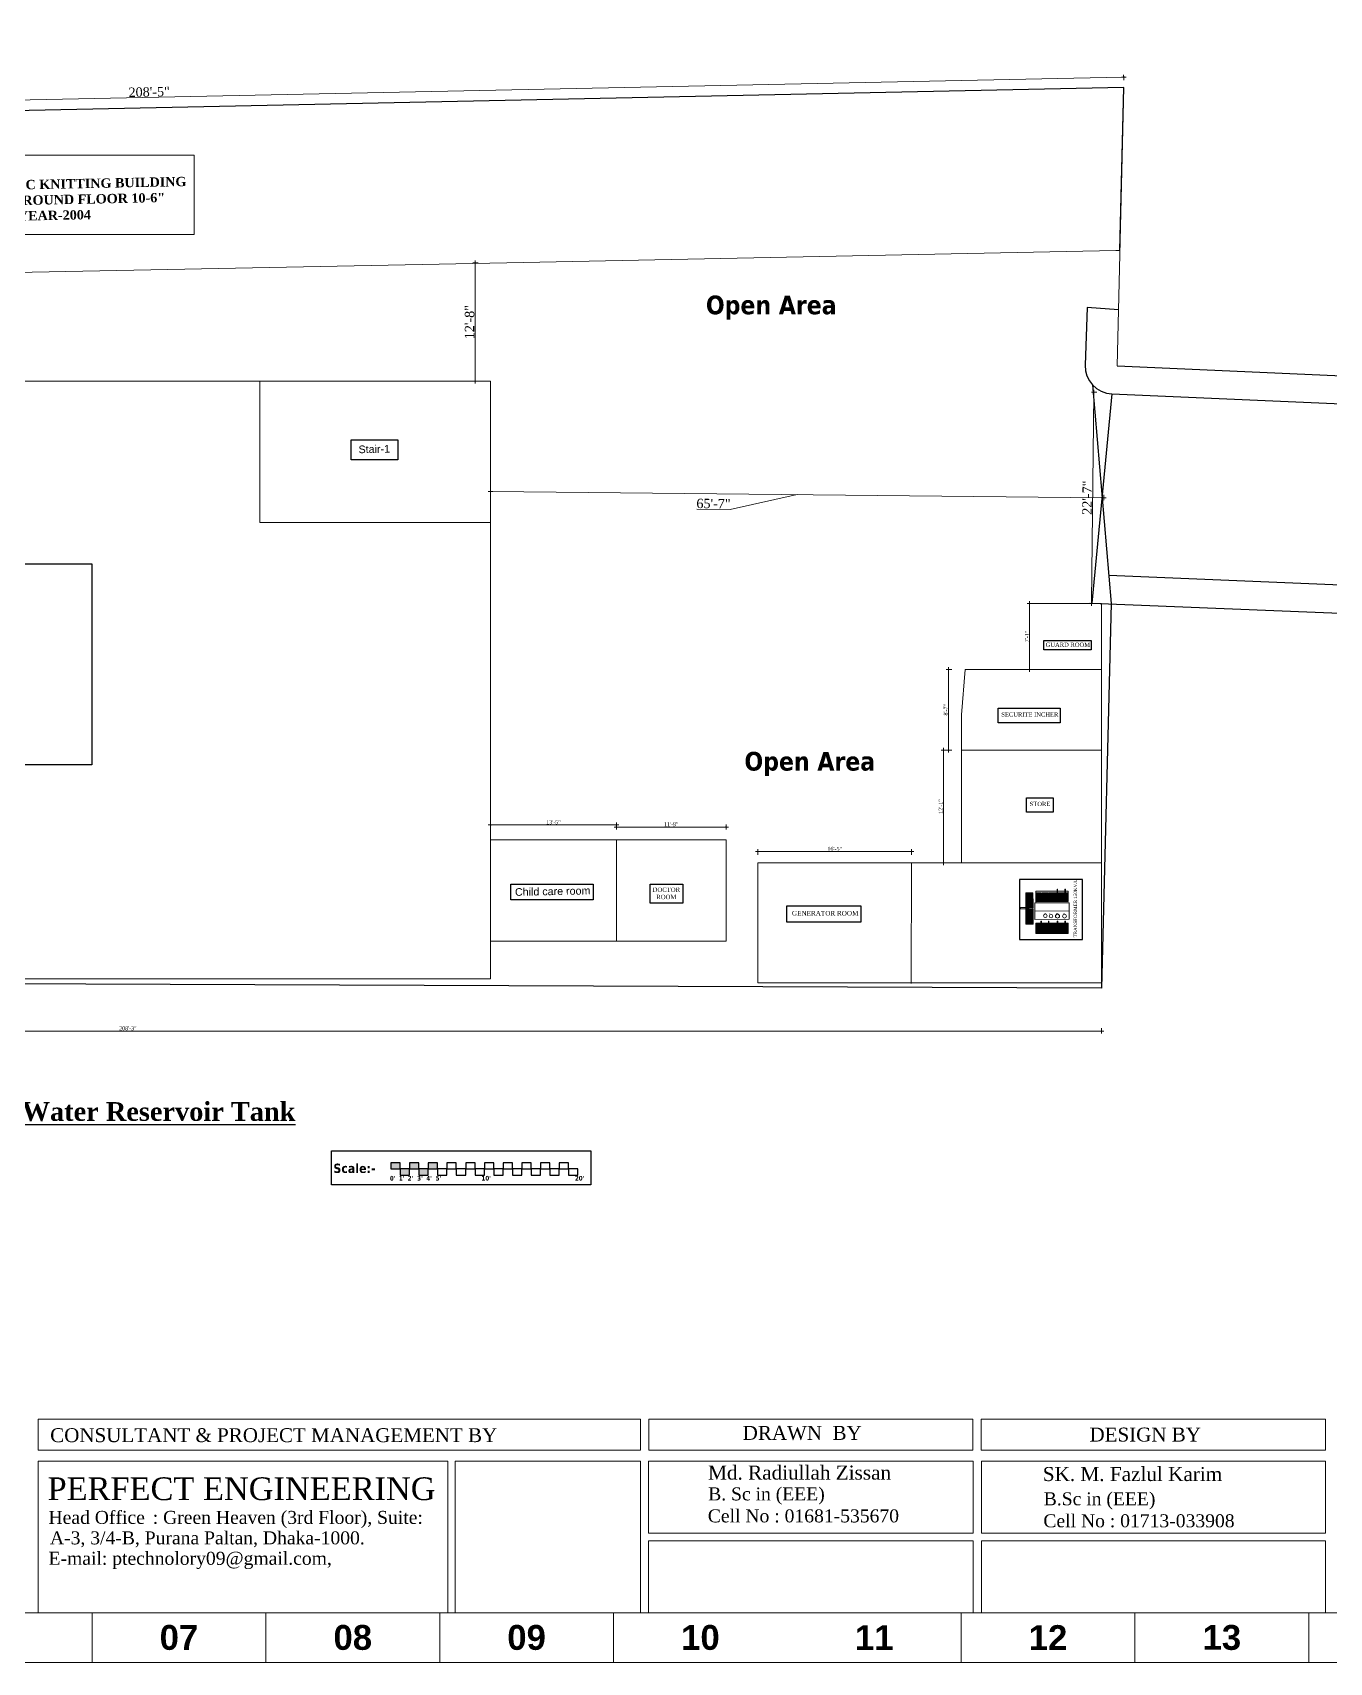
# Model space of a CAD drawing. Header units: inches. Extents: x -98933 to 1585249, y -3352739 to 192771.
# Drawn here: x 13875 to 15538, y 47504 to 49595 of the extents above; entities that cross this region are included whole.
import ezdxf
from ezdxf.enums import TextEntityAlignment as Align

# ---------------------------------------------------------------- set-up
doc = ezdxf.new("R2010")
doc.units = ezdxf.units.IN
doc.header["$MEASUREMENT"] = 0
doc.header["$PDMODE"] = 35
doc.layers.get('0').update_dxf_attribs({"lineweight": 0})
doc.layers.get('Defpoints').update_dxf_attribs({"lineweight": 0})
for name, color, linetype, lineweight in [('A column', 106, 'Continuous', 40), ('A WALL', 7, 'Continuous', 35), ('AA-SECTION', 242, 'Continuous', 13), ('AN-TEXT', 251, 'Continuous', 15), ('DIM 01', 250, 'Continuous', 9), ('Door Schecule', 230, 'Continuous', 0), ('Inline', 7, 'Continuous', 0), ('Layer1', 134, 'Continuous', 0), ('Outline', 7, 'Continuous', 0), ('Scale', 7, 'Continuous', 0), ('Scale_Text', 7, 'Continuous', 0), ('TEX', 7, 'Continuous', 0), ('Text', 7, 'Continuous', 0), ('TEXT-BODY', 191, 'Continuous', 20), ('TEXT_TITLEBOX', 7, 'Continuous', 13), ('Titelblk', 7, 'Continuous', 25), ('TITLE', 7, 'Continuous', 20)]:
    doc.layers.add(name, color=color, linetype=linetype, lineweight=lineweight)
doc.layers.add('A Furniture', color=7, linetype='Continuous')
doc.layers.add('A site line', color=7, linetype='Continuous')
doc.styles.add('ARCH', font='times.ttf')
doc.styles.add('ARIAL', font='times.ttf')
doc.styles.add('isop', font='isocpeur.ttf')
doc.styles.add('REG', font='times.ttf')
doc.styles.add('SHT-TEXT-1', font='times.ttf', dxfattribs={"height": 12})
doc.styles.get("Standard").update_dxf_attribs({"font": 'arialbd.ttf', "height": 24})
doc.styles.add('style1', font='arial.ttf')
doc.dimstyles.new('Dim-Pres', dxfattribs={"dimtxt": 5.5, "dimasz": 2, "dimexe": 1.5, "dimexo": 1.5, "dimgap": 1, "dimtad": 3, "dimdec": 0, "dimzin": 3, "dimdsep": 46, "dimlunit": 4, "dimtxsty": 'REG', "dimblk": 'point', "dimcen": 2, "dimclrd": 256, "dimclre": 256, "dimclrt": 7, "dimadec": 0, "dimazin": 0, "dimtfac": 0.75, "dimtdec": 0, "dimtmove": 1, "dimatfit": 3, "dimldrblk": 'point', "dimfxl": 0, "dimtolj": 1, "dimtzin": 0, "dimlwd": -1, "dimlwe": -1, "dimarcsym": 1})
pattern_1 = [(153.7344634, (-14939.29018, -27791.78946), (-0.1106329686, -0.2241881938), [])]

# ---------------------------------------------------------------- blocks, each defined once
blk = doc.blocks.new('A$C21B56A5D')
at = {"layer": 'TEXT-BODY', "linetype": 'Continuous', "lineweight": 18}
h = blk.add_hatch(dxfattribs=at)
h.set_pattern_fill('ANSI31', color=0, scale=2, angle=108.7345, style=0)
h.set_pattern_definition(pattern_1)
h.paths.add_polyline_path([(19.1, 38.8), (15.9, 37.7), (20.2, 25), (23.4, 26.1)])
h.paths.add_polyline_path([(6.7, 75.2), (3.5, 74.1), (7.1, 63.6), (10.3, 64.7)])
h.paths.add_polyline_path([(-2.4, 60.4), (6.4, 63.4), (2.8, 73.9), (-5.9, 70.9)])
h.paths.add_polyline_path([(-6.6, 70.7), (-16.5, 67.4), (-12.9, 56.9), (-3.1, 60.2)])
h.paths.add_polyline_path([(-17.1, 67.1), (-25.5, 64.3), (-21.9, 53.8), (-13.6, 56.6)])
h.paths.add_polyline_path([(-26.2, 64.1), (-32.4, 62), (-28.8, 51.4), (-22.6, 53.6)])
h.paths.add_polyline_path([(-35.7, 60.8), (-44.4, 57.9), (-38.4, 40.1), (-29.7, 43.1)])
h.paths.add_polyline_path([(-31.6, 20.2), (-22.9, 23.1), (-29.3, 41.8), (-38, 38.9)])
h = blk.add_hatch(dxfattribs=at)
h.set_pattern_fill('ANSI31', color=0, scale=2, angle=108.7345, style=0)
h.set_pattern_definition(pattern_1)
h.paths.add_polyline_path([(15.2, 37.4), (6.4, 34.5), (10.7, 21.8), (19.5, 24.7)])
h.paths.add_polyline_path([(5.7, 34.2), (-4.1, 30.9), (0.2, 18.2), (10, 21.5)])
h.paths.add_polyline_path([(-4.8, 30.7), (-13.1, 27.9), (-8.8, 15.1), (-0.5, 18)])
h.paths.add_polyline_path([(-13.8, 27.6), (-20, 25.5), (-15.7, 12.8), (-9.5, 14.9)])
at = {"layer": 'TEXT-BODY', "color": 0, "linetype": 'Continuous', "lineweight": 18}
blk.add_line((-26, 39.7, 13.1), (15.5, 53.8, 13.1), dxfattribs=at)
at = {"layer": 'TEXT-BODY', "color": 0, "linetype": 'Continuous', "lineweight": 18, "elevation": 13.1}
for points in [[(-33.1, 64.2), (-28.8, 51.4), (10.3, 64.7), (6, 77.4)], [(-29.4, 49.7), (-22.6, 29.7), (18.8, 43.8), (12.1, 63.7)], [(-8.1, 75.1), (-3.1, 60.2), (-2.4, 60.4), (-7.4, 75.3)], [(1.3, 78.3), (6.4, 63.4), (7.1, 63.6), (2, 78.6)], [(-29.7, 43.1), (-29.3, 41.8), (-44.2, 36.7), (-44.7, 38)], [(-44.4, 57.9), (-31.6, 20.2), (-22.9, 23.1), (-35.7, 60.8)], [(-20, 25.5), (-15.7, 12.8), (23.4, 26.1), (19.1, 38.8)], [(-9.5, 14.9), (-14.5, 29.8), (-13.8, 30.1), (-8.8, 15.1)], [(-0.5, 18), (-5.5, 32.9), (-4.8, 33.1), (0.2, 18.2)], [(10, 21.5), (5, 36.4), (5.7, 36.7), (10.7, 21.8)], [(19.5, 24.7), (14.4, 39.7), (15.1, 39.9), (20.2, 25)]]:
    blk.add_lwpolyline(points, close=True, dxfattribs=at)
at = {"layer": 'TEXT-BODY', "color": 0, "linetype": 'Continuous', "lineweight": 18}
for centre, radius in [((-4.4, 40.1, 13.1), 2.3), ((3.4, 42.8, 13.1), 2.58), ((11.9, 45.6, 13.1), 2.48), ((-11.5, 38.3, 13.1), 2.3)]:
    blk.add_circle(centre, radius, dxfattribs=at)
at = {"layer": 'Door Schecule', "style": 'REG'}
for s, height, rotation, p in [('TRANSFORMER 150KVA', 4.234, 108.7345, (35.7, 25, 13.1)), ('N', 1.4, 198.7345, (-10.8, 42.1, 13.1)), ('L1', 1.4, 198.7345, (-5.3, 44, 13.1)), ('L2', 1.4, 198.7345, (2.7, 46.6, 13.1)), ('L3', 1.4, 198.7345, (11.4, 49.6, 13.1))]:
    blk.add_text(s, height=height, rotation=rotation, dxfattribs=at).set_placement(p)
blk = doc.blocks.new('dot')
at = {"color": 4}
for p, q in [((-1.5, 0), (1.5, 0)), ((0, 1.5), (0, -1.5))]:
    blk.add_line(p, q, dxfattribs=at)
at = {"color": 6, "const_width": 0.5}
blk.add_lwpolyline([(-0.25, 0, 1), (0.25, 0, 1)], format="xyb", close=True, dxfattribs=at)
blk = doc.blocks.new('point')
blk.add_blockref('dot', (0, 0))
blk = doc.blocks.new('*D499')
at = {"layer": 'Defpoints', "color": 0, "ltscale": 30, "transparency": 16777216}
for p in [(15274.5, 49537.7), (15274.8, 49524.4, -1.2), (12774.3, 49472.3, -1.2)]:
    blk.add_point(p, dxfattribs=at)
at = {"layer": 'Layer1', "ltscale": 30, "transparency": 16777216}
for p, q in [((12776, 49485.7), (15272.5, 49537.7)), ((15274.6, 49533.7), (15274.5, 49539.2)), ((12774.1, 49481.7), (12774, 49487.2))]:
    blk.add_line(p, q, dxfattribs=at)
at = {"layer": 'Layer1', "ltscale": 30, "transparency": 16777216, "xscale": 2, "yscale": 2, "zscale": 2}
for p, rotation in [((15274.5, 49537.7), 1.192759207115948), ((12774, 49485.7), 181.192759207116)]:
    blk.add_blockref('point', p, dxfattribs=dict(at, rotation=rotation))
at = {"layer": 'Layer1', "color": 7, "ltscale": 30, "transparency": 16777216, "insert": (14024.1, 49518.8), "char_height": 12, "attachment_point": 5, "rotation": 1.1928, "style": 'REG'}
blk.add_mtext('\\A1;208\'-5"', dxfattribs=at)
blk = doc.blocks.new('*D501')
at = {"layer": 'Defpoints', "color": 0, "ltscale": 30, "transparency": 16777216}
for p in [(15236, 49133.7), (15249, 49133.5, -1.2), (15246.2, 48862.7, -1.2)]:
    blk.add_point(p, dxfattribs=at)
at = {"layer": 'Layer1', "ltscale": 30, "transparency": 16777216}
for p, q in [((15233.3, 48864.8), (15236, 49131.7)), ((15240, 49133.6), (15234.5, 49133.7)), ((15237.3, 48862.8), (15231.8, 48862.9))]:
    blk.add_line(p, q, dxfattribs=at)
at = {"layer": 'Layer1', "ltscale": 30, "transparency": 16777216, "xscale": 2, "yscale": 2, "zscale": 2}
for p, rotation in [((15236, 49133.7), 89.41858643788558), ((15233.3, 48862.8), 269.4185864378856)]:
    blk.add_blockref('point', p, dxfattribs=dict(at, rotation=rotation))
at = {"layer": 'Layer1', "color": 7, "ltscale": 30, "transparency": 16777216, "insert": (15227.5, 48998.3), "char_height": 12, "attachment_point": 5, "rotation": 89.4186, "style": 'REG'}
blk.add_mtext('\\A1;22\'-7"', dxfattribs=at)
blk = doc.blocks.new('*D503')
at = {"layer": 'Defpoints', "color": 0, "ltscale": 30, "transparency": 16777216}
for p in [(14442.3, 49299.4), (14466.2, 49299.4, -2.4), (14462.2, 49147.6, -1.2)]:
    blk.add_point(p, dxfattribs=at)
at = {"layer": 'Layer1', "ltscale": 30, "transparency": 16777216}
for p, q in [((14446.3, 49299.4), (14440.8, 49299.4)), ((14442.3, 49149.6), (14442.3, 49297.4)), ((14446.3, 49147.6), (14440.8, 49147.6))]:
    blk.add_line(p, q, dxfattribs=at)
at = {"layer": 'Layer1', "ltscale": 30, "transparency": 16777216, "xscale": 2, "yscale": 2, "zscale": 2}
for p, rotation in [((14442.3, 49299.4), 90), ((14442.3, 49147.6), 270)]:
    blk.add_blockref('point', p, dxfattribs=dict(at, rotation=rotation))
at = {"layer": 'Layer1', "color": 7, "ltscale": 30, "transparency": 16777216, "insert": (14435.2, 49223.5), "char_height": 12, "attachment_point": 5, "rotation": 90, "style": 'REG'}
blk.add_mtext('\\A1;12\'-8"', dxfattribs=at)
blk = doc.blocks.new('*D504')
at = {"layer": 'Defpoints', "color": 0, "ltscale": 30, "transparency": 16777216}
for p in [(14462.2, 49035.3, 24.3), (15249.4, 49027, -1.2), (15249.1, 48998.1)]:
    blk.add_point(p, dxfattribs=at)
at = {"layer": 'Layer1', "ltscale": 30, "transparency": 16777216}
for p, q in [((14461.9, 49009.2), (14461.9, 49004.9)), ((14463.9, 49006.4), (15247.1, 48998.1)), ((14769.6, 48983.3), (14726.7, 48983.8)), ((14855.5, 49002.3), (14769.6, 48983.3)), ((15249.1, 49002.1), (15249.1, 48996.6))]:
    blk.add_line(p, q, dxfattribs=at)
at = {"layer": 'Layer1', "ltscale": 30, "transparency": 16777216, "xscale": 2, "yscale": 2, "zscale": 2}
for p, rotation in [((14461.9, 49006.4), 179.3955055689934), ((15249.1, 48998.1), 359.3955055689934)]:
    blk.add_blockref('point', p, dxfattribs=dict(at, rotation=rotation))
at = {"layer": 'Layer1', "color": 7, "ltscale": 30, "transparency": 16777216, "insert": (14748.2, 48990.7), "char_height": 12, "attachment_point": 5, "rotation": 359.3955, "style": 'REG'}
blk.add_mtext('\\A1;65\'-7"', dxfattribs=at)
blk = doc.blocks.new('*D505')
at = {"layer": 'Defpoints', "color": 0, "ltscale": 30, "transparency": 16777216}
for p in [(14623.6, 48578.5), (14462.2, 48559.4, 24.3), (14623.6, 48559.4, 24.3)]:
    blk.add_point(p, dxfattribs=at)
at = {"layer": 'Layer1', "ltscale": 30, "transparency": 16777216}
for p, q in [((14462.2, 48576.4), (14462.2, 48580)), ((14464.2, 48578.5), (14621.6, 48578.5)), ((14623.6, 48576.4), (14623.6, 48580))]:
    blk.add_line(p, q, dxfattribs=at)
at = {"layer": 'Layer1', "ltscale": 30, "transparency": 16777216, "xscale": 2, "yscale": 2, "zscale": 2, "rotation": 180}
blk.add_blockref('point', (14462.2, 48578.5), dxfattribs=at)
at = {"layer": 'Layer1', "ltscale": 30, "transparency": 16777216, "xscale": 2, "yscale": 2, "zscale": 2}
blk.add_blockref('point', (14623.6, 48578.5), dxfattribs=at)
at = {"layer": 'Layer1', "color": 7, "ltscale": 30, "transparency": 16777216, "insert": (14542.9, 48582), "char_height": 5, "attachment_point": 5, "style": 'REG'}
blk.add_mtext('\\A1;13\'-5"', dxfattribs=at)
blk = doc.blocks.new('*D506')
at = {"layer": 'Defpoints', "color": 0, "ltscale": 30, "transparency": 16777216}
for p in [(14764.3, 48575.9), (14623.6, 48559.4, 24.3), (14764.3, 48559.4, 24.3)]:
    blk.add_point(p, dxfattribs=at)
at = {"layer": 'Layer1', "ltscale": 30, "transparency": 16777216}
for p, q in [((14623.6, 48574.1), (14623.6, 48577.4)), ((14625.6, 48575.9), (14762.3, 48575.9)), ((14764.3, 48574.1), (14764.3, 48577.4))]:
    blk.add_line(p, q, dxfattribs=at)
at = {"layer": 'Layer1', "ltscale": 30, "transparency": 16777216, "xscale": 2, "yscale": 2, "zscale": 2, "rotation": 180}
blk.add_blockref('point', (14623.6, 48575.9), dxfattribs=at)
at = {"layer": 'Layer1', "ltscale": 30, "transparency": 16777216, "xscale": 2, "yscale": 2, "zscale": 2}
blk.add_blockref('point', (14764.3, 48575.9), dxfattribs=at)
at = {"layer": 'Layer1', "color": 7, "ltscale": 30, "transparency": 16777216, "insert": (14694, 48579.4), "char_height": 5, "attachment_point": 5, "style": 'REG'}
blk.add_mtext('\\A1;11\'-9"', dxfattribs=at)
blk = doc.blocks.new('*D507')
at = {"layer": 'Defpoints', "color": 0, "ltscale": 30, "transparency": 16777216}
for p in [(15002.2, 48544.4), (14805.2, 48530, -1.2), (15002.2, 48529.2, -1.2)]:
    blk.add_point(p, dxfattribs=at)
at = {"layer": 'Layer1', "ltscale": 30, "transparency": 16777216}
for p, q in [((14805.2, 48540.4), (14805.2, 48545.9)), ((14807.2, 48544.4), (15000.2, 48544.4)), ((15002.2, 48540.4), (15002.2, 48545.9))]:
    blk.add_line(p, q, dxfattribs=at)
at = {"layer": 'Layer1', "ltscale": 30, "transparency": 16777216, "xscale": 2, "yscale": 2, "zscale": 2, "rotation": 180}
blk.add_blockref('point', (14805.2, 48544.4), dxfattribs=at)
at = {"layer": 'Layer1', "ltscale": 30, "transparency": 16777216, "xscale": 2, "yscale": 2, "zscale": 2}
blk.add_blockref('point', (15002.2, 48544.4), dxfattribs=at)
at = {"layer": 'Layer1', "color": 7, "ltscale": 30, "transparency": 16777216, "insert": (14903.7, 48547.9), "char_height": 5, "attachment_point": 5, "style": 'REG'}
blk.add_mtext('\\A1;16\'-5"', dxfattribs=at)
blk = doc.blocks.new('*D508')
at = {"layer": 'Defpoints', "color": 0, "ltscale": 30, "transparency": 16777216}
for p in [(15043.2, 48674.5), (15066.2, 48674.5, -1.2), (15066.2, 48530, -1.2)]:
    blk.add_point(p, dxfattribs=at)
at = {"layer": 'Layer1', "ltscale": 30, "transparency": 16777216}
for p, q in [((15047.2, 48674.5), (15041.7, 48674.5)), ((15043.2, 48532), (15043.2, 48672.5)), ((15047.2, 48530), (15041.7, 48530))]:
    blk.add_line(p, q, dxfattribs=at)
at = {"layer": 'Layer1', "ltscale": 30, "transparency": 16777216, "xscale": 2, "yscale": 2, "zscale": 2}
for p, rotation in [((15043.2, 48674.5), 90), ((15043.2, 48530), 270)]:
    blk.add_blockref('point', p, dxfattribs=dict(at, rotation=rotation))
at = {"layer": 'Layer1', "color": 7, "ltscale": 30, "transparency": 16777216, "insert": (15039.7, 48602.2), "char_height": 5, "attachment_point": 5, "rotation": 90, "style": 'REG'}
blk.add_mtext('\\A1;12\'-1"', dxfattribs=at)
blk = doc.blocks.new('*D509')
at = {"layer": 'Defpoints', "color": 0, "ltscale": 30, "transparency": 16777216}
for p in [(15049.8, 48778), (15071.2, 48778, -1.2), (15066.2, 48674.5, -1.2)]:
    blk.add_point(p, dxfattribs=at)
at = {"layer": 'Layer1', "ltscale": 30, "transparency": 16777216}
for p, q in [((15053.8, 48778), (15048.3, 48778)), ((15049.8, 48676.5), (15049.8, 48776)), ((15053.8, 48674.5), (15048.3, 48674.5))]:
    blk.add_line(p, q, dxfattribs=at)
at = {"layer": 'Layer1', "ltscale": 30, "transparency": 16777216, "xscale": 2, "yscale": 2, "zscale": 2}
for p, rotation in [((15049.8, 48778), 90), ((15049.8, 48674.5), 270)]:
    blk.add_blockref('point', p, dxfattribs=dict(at, rotation=rotation))
at = {"layer": 'Layer1', "color": 7, "ltscale": 30, "transparency": 16777216, "insert": (15046.2, 48726.2), "char_height": 5, "attachment_point": 5, "rotation": 90, "style": 'REG'}
blk.add_mtext('\\A1;8\'-7"', dxfattribs=at)
blk = doc.blocks.new('*D510')
at = {"layer": 'Defpoints', "color": 0, "ltscale": 30, "transparency": 16777216}
for p in [(15153.7, 48862.7, -1.2), (15153.7, 48862.7), (15153.7, 48778, -1.2)]:
    blk.add_point(p, dxfattribs=at)
at = {"layer": 'Layer1', "ltscale": 30, "transparency": 16777216}
for p, q in [((15153.4, 48862.7), (15152.2, 48862.7)), ((15153.7, 48780), (15153.7, 48860.7)), ((15153.4, 48778), (15152.2, 48778))]:
    blk.add_line(p, q, dxfattribs=at)
at = {"layer": 'Layer1', "ltscale": 30, "transparency": 16777216, "xscale": 2, "yscale": 2, "zscale": 2}
for p, rotation in [((15153.7, 48862.7), 90), ((15153.7, 48778), 270)]:
    blk.add_blockref('point', p, dxfattribs=dict(at, rotation=rotation))
at = {"layer": 'Layer1', "color": 7, "ltscale": 30, "transparency": 16777216, "insert": (15150.2, 48820.3), "char_height": 5, "attachment_point": 5, "rotation": 90, "style": 'REG'}
blk.add_mtext('\\A1;7\'-1"', dxfattribs=at)
blk = doc.blocks.new('PAGE')
at = {"layer": 'Inline', "color": 252, "lineweight": 15}
blk.add_lwpolyline([(178051640.63, 22656441.11), (178051640.63, 22657235.79), (178050505.36, 22657235.79), (178050505.36, 22656441.11)], close=True, dxfattribs=at)
at = {"layer": 'Outline', "color": 252, "lineweight": 15}
blk.add_line((178050483.42, 22656424.24), (178051662.57, 22656424.24), dxfattribs=at)
at = {"layer": 'Scale', "color": 252, "lineweight": 9}
for p, q in [((178050837.01, 22656424.24), (178050837.01, 22656441.11)), ((178050896, 22656424.24), (178050896, 22656441.11)), ((178050955, 22656424.24), (178050955, 22656441.11)), ((178051014, 22656424.24), (178051014, 22656441.11)), ((178051131.99, 22656424.24), (178051131.99, 22656441.11)), ((178051190.99, 22656424.24), (178051190.99, 22656441.11)), ((178051249.99, 22656424.24), (178051249.99, 22656441.11))]:
    blk.add_line(p, q, dxfattribs=at)
at = {"layer": 'Scale_Text', "color": 252, "lineweight": 13, "char_height": 8.435, "width": 2.5102, "attachment_point": 5}
for s, insert in [('07', (178050866.5, 22656432.67)), ('08', (178050925.5, 22656432.67)), ('09', (178050984.5, 22656432.67)), ('10', (178051043.5, 22656432.67)), ('11', (178051102.49, 22656432.67)), ('12', (178051161.49, 22656432.67)), ('13', (178051220.49, 22656432.67))]:
    blk.add_mtext(s, dxfattribs=dict(at, insert=insert))
blk = doc.blocks.new('Title')
at = {"layer": 'Titelblk', "color": 3, "linetype": 'Continuous', "lineweight": 0, "xscale": 3.014611567961765, "yscale": 3.014611567959946, "zscale": 3.014611567966516}
blk.add_blockref('PAGE', (-536855255.8, -68388224), dxfattribs=at)
blk = doc.blocks.new('*D511')
at = {"layer": 'Defpoints', "color": 0, "ltscale": 30, "transparency": 16777216}
for p in [(12747.3, 48378.9, -1.2), (15246.2, 48369.2, -1.2), (15246.2, 48314)]:
    blk.add_point(p, dxfattribs=at)
at = {"layer": 'Layer1', "ltscale": 30, "transparency": 16777216}
for p, q in [((12747.3, 48318), (12747.3, 48312.5)), ((12749.3, 48314), (15244.2, 48314)), ((15246.2, 48318), (15246.2, 48312.5))]:
    blk.add_line(p, q, dxfattribs=at)
at = {"layer": 'Layer1', "ltscale": 30, "transparency": 16777216, "xscale": 2, "yscale": 2, "zscale": 2, "rotation": 180}
blk.add_blockref('point', (12747.3, 48314), dxfattribs=at)
at = {"layer": 'Layer1', "ltscale": 30, "transparency": 16777216, "xscale": 2, "yscale": 2, "zscale": 2}
blk.add_blockref('point', (15246.2, 48314), dxfattribs=at)
at = {"layer": 'Layer1', "color": 7, "ltscale": 30, "transparency": 16777216, "insert": (13996.8, 48317.6), "char_height": 5, "attachment_point": 5, "style": 'REG'}
blk.add_mtext('\\A1;208\'-3"', dxfattribs=at)

msp = doc.modelspace()

# ---------------------------------------------------------------- hatches: boundary and pattern name
at = {"layer": 'DIM 01', "lineweight": -2}
h = msp.add_hatch(color=2, dxfattribs=at)
h.dxf.hatch_style = 1
h.paths.add_polyline_path([(14346.21, 48145.16), (14334.21, 48145.16), (14334.21, 48137.22), (14346.21, 48137.22)])
h.paths.add_polyline_path([(14370.21, 48145.16), (14358.21, 48145.16), (14358.21, 48137.22), (14370.21, 48137.22)])
h.paths.add_polyline_path([(14382.21, 48137.22), (14370.21, 48137.22), (14370.21, 48129.28), (14382.21, 48129.28)])
h.paths.add_polyline_path([(14358.21, 48137.22), (14346.21, 48137.22), (14346.21, 48129.28), (14358.21, 48129.28)])
h.paths.add_polyline_path([(14394.21, 48145.16), (14382.21, 48145.16), (14382.21, 48137.22), (14394.21, 48137.22)])

# ---------------------------------------------------------------- linework, layer by layer
at = {"layer": 'A site line', "color": 5, "lineweight": 30, "ltscale": 30}
for p, q in [((15265.93, 49167.27, -1.19), (16505.56, 49113.31, -1.19)), ((15233.64, 48863.21, -1.21), (16505.23, 48811.6, 0.7))]:
    msp.add_line(p, q, dxfattribs=at)
at = {"layer": 'A site line', "color": 7, "ltscale": 30}
msp.add_line((15255.33, 48898.86, -1.19), (16293.09, 48856.33, -1.19), dxfattribs=at)
at = {"layer": 'A site line', "color": 7, "ltscale": 30, "elevation": -1.19}
msp.add_lwpolyline([(15267.72, 49239.22), (15227.49, 49242.13), (15224.97, 49168.37, 0.4090312), (15259.44, 49131.52), (16449.09, 49079.67)], format="xyb", dxfattribs=at)
at = {"layer": 'AA-SECTION', "color": 63, "lineweight": 25}
for points in [[(14283.07, 49072.54), (14343.06, 49072.54), (14343.06, 49046.95), (14283.07, 49046.95)], [(15171.98, 48815.33), (15232.85, 48815.33), (15232.85, 48803.36), (15171.98, 48803.36)], [(15113.49, 48728.34), (15193.11, 48728.34), (15193.11, 48709.46), (15113.49, 48709.46)], [(15149.74, 48613.29), (15184.16, 48613.29), (15184.16, 48595.14), (15149.74, 48595.14)], [(14488.12, 48502.68), (14593.62, 48502.68), (14593.62, 48482.42), (14488.12, 48482.42)], [(14666.75, 48502.43), (14708.78, 48502.43), (14708.78, 48478.4), (14666.75, 48478.4)], [(15221.42, 48508.61), (15140.9, 48508.61), (15140.9, 48431.78), (15221.42, 48431.78)], [(14842.31, 48474.97), (14937.14, 48474.97), (14937.14, 48453.84), (14842.31, 48453.84)]]:
    msp.add_lwpolyline(points, close=True, dxfattribs=at)
at = {"layer": 'AA-SECTION', "color": 63, "lineweight": 25, "elevation": -48.61}
msp.add_lwpolyline([(13292.46, 48913.6), (13950.53, 48913.6), (13950.53, 48655.46), (13292.46, 48655.46)], close=True, dxfattribs=at)
at = {"layer": 'DIM 01', "color": 7, "lineweight": -2, "elevation": -48.61}
for points in [[(14258.07, 48160.64), (14590.7, 48160.64), (14590.7, 48116.87), (14258.07, 48116.87)], [(14334.21, 48137.22), (14346.21, 48137.22), (14346.21, 48145.16), (14334.21, 48145.16)], [(14346.21, 48129.28), (14358.21, 48129.28), (14358.21, 48137.22), (14346.21, 48137.22)], [(14358.21, 48137.22), (14370.21, 48137.22), (14370.21, 48145.16), (14358.21, 48145.16)], [(14370.21, 48129.28), (14382.21, 48129.28), (14382.21, 48137.22), (14370.21, 48137.22)], [(14382.21, 48137.22), (14394.21, 48137.22), (14394.21, 48145.16), (14382.21, 48145.16)], [(14394.21, 48129.28), (14406.21, 48129.28), (14406.21, 48137.22), (14394.21, 48137.22)], [(14406.21, 48137.22), (14418.21, 48137.22), (14418.21, 48145.16), (14406.21, 48145.16)], [(14418.21, 48129.28), (14430.21, 48129.28), (14430.21, 48137.22), (14418.21, 48137.22)], [(14430.21, 48137.22), (14442.21, 48137.22), (14442.21, 48145.16), (14430.21, 48145.16)], [(14442.21, 48129.28), (14454.21, 48129.28), (14454.21, 48137.22), (14442.21, 48137.22)], [(14454.21, 48137.22), (14466.21, 48137.22), (14466.21, 48145.16), (14454.21, 48145.16)], [(14466.21, 48129.28), (14478.21, 48129.28), (14478.21, 48137.22), (14466.21, 48137.22)], [(14478.21, 48137.22), (14490.21, 48137.22), (14490.21, 48145.16), (14478.21, 48145.16)], [(14490.21, 48129.28), (14502.21, 48129.28), (14502.21, 48137.22), (14490.21, 48137.22)], [(14502.21, 48137.22), (14514.21, 48137.22), (14514.21, 48145.16), (14502.21, 48145.16)], [(14514.21, 48129.28), (14526.21, 48129.28), (14526.21, 48137.22), (14514.21, 48137.22)], [(14526.21, 48137.22), (14538.21, 48137.22), (14538.21, 48145.16), (14526.21, 48145.16)], [(14538.21, 48129.28), (14550.21, 48129.28), (14550.21, 48137.22), (14538.21, 48137.22)], [(14550.21, 48137.22), (14562.21, 48137.22), (14562.21, 48145.16), (14550.21, 48145.16)], [(14562.21, 48129.28), (14574.21, 48129.28), (14574.21, 48137.22), (14562.21, 48137.22)]]:
    msp.add_lwpolyline(points, close=True, dxfattribs=at)
at = {"layer": 'Layer1', "color": 5, "lineweight": 30, "ltscale": 30}
for p, q in [((15274.77, 49524.39, -2.42), (12774.3, 49472.33, -2.42)), ((15269.6, 49315.28, -2.42), (15274.77, 49524.39, -2.42)), ((15259.44, 49131.52, -1.19), (15233.61, 48863.21, -1.21)), ((15234.67, 49142.89, -1.19), (15258.4, 48862.7, -1.21))]:
    msp.add_line(p, q, dxfattribs=at)
at = {"layer": 'Layer1', "ltscale": 30}
for p, q in [((12783.22, 49265.67, -2.42), (14483.17, 49299.76, -2.42)), ((14483.17, 49299.76, -2.42), (15264.6, 49315.4, -2.42)), ((15264.6, 49315.4, -2.42), (15269.6, 49315.28, -2.42)), ((13144.11, 49147.64, -1.21), (14457.09, 49147.64, -1.21)), ((14462.21, 49133.07, 24.31), (14462.21, 48559.38, 24.31)), ((15153.71, 48777.96, -1.21), (15246.21, 48777.96, -1.21)), ((15066.21, 48674.46, -1.21), (15246.21, 48674.46, -1.21)), ((14462.21, 48559.38, 24.31), (14764.33, 48559.38, 24.31)), ((14623.6, 48429.38, 24.31), (14623.6, 48559.38, 24.31)), ((14764.33, 48559.38, 24.31), (14764.33, 48429.38, 24.31)), ((15002.21, 48529.96, -1.21), (15001.61, 48375.18, -1.21)), ((15066.21, 48529.96, -1.21), (15246.21, 48529.96, -1.21)), ((14764.33, 48429.38, 24.31), (14462.21, 48429.38, 24.31)), ((14462.21, 48429.38, 24.31), (14462.21, 48381.07, 24.31)), ((14462.21, 48381.07, 24.31), (12805.48, 48381.07, 24.31))]:
    msp.add_line(p, q, dxfattribs=at)
at = {"layer": 'Layer1', "color": 1, "ltscale": 30, "elevation": -1.21}
msp.add_lwpolyline([(12774.3, 49472.33), (15274.77, 49524.39), (15265.93, 49167.27)], dxfattribs=at)
at = {"layer": 'Layer1', "color": 5, "lineweight": 30, "ltscale": 30, "elevation": -1.21}
msp.add_lwpolyline([(15258.4, 48862.7), (15246.18, 48369.24), (12747.32, 48378.9), (12762.36, 49183.65), (12767.17, 49183.53), (12774.3, 49472.33)], dxfattribs=at)
at = {"layer": 'Layer1', "ltscale": 30}
msp.add_lwpolyline([(13657.74, 49437.88), (14081.65, 49437.88), (14081.65, 49335.98), (13657.74, 49335.98)], close=True, dxfattribs=at)
for points, elevation in [([(14462.15, 48971.39), (14462.15, 49147.64), (14166.17, 49147.64), (14166.17, 48966.39), (14462.18, 48966.39), (14462.18, 48971.39)], -1.21), ([(14805.21, 48529.96), (15066.21, 48529.96), (15066.21, 48719.96), (15071.21, 48777.96), (15153.71, 48777.96), (15153.71, 48862.7), (15246.21, 48862.7), (15246.21, 48375.96), (14805.21, 48375.96), (14805.21, 48529.96)], -1.21), ([(14462.21, 48559.38), (14462.21, 48429.38)], 24.31)]:
    msp.add_lwpolyline(points, dxfattribs=dict(at, elevation=elevation))
at = {"layer": 'TEXT_TITLEBOX'}
for p, q in [((13881.49, 47776.48), (13881.49, 47816.41)), ((13881.49, 47816.41), (14654.45, 47816.41)), ((14654.45, 47816.41), (14654.45, 47776.48)), ((14665.03, 47776.48), (14665.03, 47816.41)), ((14665.03, 47816.41), (15081.03, 47816.41)), ((15081.03, 47816.41), (15081.03, 47776.48)), ((15091.78, 47776.48), (15091.78, 47816.41)), ((15091.78, 47816.41), (15533.61, 47816.41)), ((15533.61, 47816.41), (15533.61, 47776.48)), ((14654.45, 47776.48), (13881.49, 47776.48)), ((15081.03, 47776.48), (14665.03, 47776.48)), ((15533.61, 47776.48), (15091.78, 47776.48)), ((13881.54, 47568.08), (13881.54, 47762.46)), ((13881.54, 47762.46), (14407.25, 47762.46)), ((14407.25, 47762.46), (14407.25, 47568.08)), ((14416.81, 47568.08), (14416.81, 47762.46)), ((14416.81, 47762.46), (14654.53, 47762.46)), ((14654.53, 47762.46), (14654.53, 47568.08)), ((14664.89, 47670.16), (14664.89, 47762.4)), ((14664.89, 47762.4), (15081.31, 47762.4)), ((15081.31, 47762.4), (15081.31, 47670.16)), ((15091.9, 47670.22), (15091.9, 47762.46)), ((15091.9, 47762.46), (15533.44, 47762.46)), ((15533.44, 47762.46), (15533.44, 47670.22)), ((15081.31, 47670.16), (14664.89, 47670.16)), ((15533.44, 47670.22), (15091.9, 47670.22)), ((14664.89, 47568.01), (14664.89, 47660.25)), ((14664.89, 47660.25), (15081.31, 47660.25)), ((15081.31, 47660.25), (15081.31, 47568.01)), ((15091.9, 47568.08), (15091.9, 47660.32)), ((15091.9, 47660.32), (15533.44, 47660.32)), ((15533.44, 47660.32), (15533.44, 47568.08)), ((14407.25, 47568.08), (13881.54, 47568.08)), ((14654.53, 47568.08), (14416.81, 47568.08)), ((15081.31, 47568.01), (14664.89, 47568.01)), ((15533.44, 47568.08), (15091.9, 47568.08))]:
    msp.add_line(p, q, dxfattribs=at)

# ---------------------------------------------------------------- block references
at = {"layer": 'A Furniture', "color": 7, "ltscale": 30, "extrusion": (-0.000112692, -0.000457836, 1), "xscale": 1.00503602177046, "yscale": 1.005036021772784, "zscale": 1.005036021769335, "rotation": 341.366346971909}
msp.add_blockref('A$C21B56A5D', (15172.58, 48421.9, -38.25), dxfattribs=at)
at = {"layer": 'TITLE', "xscale": 1.253909077960998, "yscale": 1.253909077960998, "zscale": 1.253909067584736}
msp.add_blockref('Title', (140774.8, 157729.64), dxfattribs=at)

# ---------------------------------------------------------------- texts
at = {"lineweight": 25, "insert": (13303.4, 48207.06, -48.61), "char_height": 24.0574, "width": 927.0915, "attachment_point": 4}
msp.add_mtext('{\\fTimes New Roman|b1|i0|c0|p18;\\LUnder Ground Fire Pump Room & Water Reservoir Tank} ', dxfattribs=at)
at = {"layer": 'A column', "color": 7, "insert": (14848.82, 48468.3, -1.19), "char_height": 6, "width": 86.0425, "attachment_point": 1, "style": 'ARCH'}
msp.add_mtext('GENERATOR ROOM', dxfattribs=at)
at = {"layer": 'A WALL', "color": 7, "ltscale": 30, "extrusion": (0.002789, -1.6057e-16, 0.999996), "style": 'ARIAL'}
for s, p in [('GUARD ROOM', (15202.86, 48809.65, 3.92)), ('SECURITE INCHER', (15153.99, 48720.23, 41.07))]:
    msp.add_text(s, height=5.48, rotation=359.95954, dxfattribs=at).set_placement(p, align=Align.MIDDLE_CENTER)
at = {"layer": 'AN-TEXT', "lineweight": 25, "attachment_point": 1, "style": 'isop'}
for s, insert, char_height, width in [('{\\fTahoma|b1|i0|c0|p34;\\C7;Open Area}', (14738.44, 49257.59), 24, 321.0982), ('{\\fTahoma|b1|i0|c0|p34;\\C7;Open Area}', (14787.85, 48672.28, -1.21), 24, 321.0982), ('{\\fTahoma|b1|i0|c0|p34;\\C7;Scale:-}', (14260.45, 48144.11, -48.61), 12, 50.5478), ("{\\fTahoma|b1|i0|c0|p34;\\C7;0'}", (14332.95, 48128.37, -48.61), 6, 8.2447), ("{\\fTahoma|b1|i0|c0|p34;\\C7;1'}", (14344.5, 48128.37, -48.61), 6, 8.2447), ("{\\fTahoma|b1|i0|c0|p34;\\C7;2'}", (14355.84, 48128.37, -48.61), 6, 8.2447), ("{\\fTahoma|b1|i0|c0|p34;\\C7;3'}", (14367.98, 48128.37, -48.61), 6, 8.2447), ("{\\fTahoma|b1|i0|c0|p34;\\C7;4'}", (14379.82, 48128.37, -48.61), 6, 8.2447), ("{\\fTahoma|b1|i0|c0|p34;\\C7;5'}", (14391.66, 48128.37, -48.61), 6, 8.2447), ("{\\fTahoma|b1|i0|c0|p34;\\C7;10'}", (14450.51, 48128.37, -48.61), 6, 8.2447), ("{\\fTahoma|b1|i0|c0|p34;\\C7;20'}", (14570.35, 48128.37, -48.61), 6, 8.2447)]:
    msp.add_mtext(s, dxfattribs=dict(at, insert=insert, char_height=char_height, width=width))
at = {"layer": 'TEX', "color": 7, "lineweight": 0, "ltscale": 30, "insert": (13672.14, 49421.97), "char_height": 17, "width": 404.3355, "attachment_point": 1, "rotation": 1.14887, "style": 'style1'}
msp.add_mtext('{\\fTimes New Roman|b1|i0|c0|p18;\\H0.70588x;KNIT REFLEX LTD.\\P01 (One) STORIED R.C.C KNITTING BUILDING\\PBUILDING HEIGHT GROUND FLOOR 10-6"\\PCONSTRUCTION OF YEAR-2004}', dxfattribs=at)
at = {"layer": 'TEX', "lineweight": 0, "ltscale": 30, "width": 99.907, "attachment_point": 1, "rotation": 1.14887, "style": 'style1'}
for s, insert, char_height in [('Stair-1', (14292.64, 49065.16), 9.816), ('Child care room ', (14493.38, 48497.39, 10.42), 9.8156)]:
    msp.add_mtext(s, dxfattribs=dict(at, insert=insert, char_height=char_height))
at = {"layer": 'Text', "color": 7, "extrusion": (0.002789, -1.6057e-16, 0.999996), "style": 'ARIAL'}
msp.add_text('STORE', height=5.48, rotation=359.95954, dxfattribs=at).set_placement((15167.12, 48605.46, 3.82), align=Align.MIDDLE_CENTER)
at = {"layer": 'Text', "insert": (14687.67, 48498.27, 10.4), "char_height": 5.6, "width": 37.3677, "attachment_point": 2, "style": 'ARCH'}
msp.add_mtext('DOCTOR\\PROOM', dxfattribs=at)
at = {"layer": 'TEXT_TITLEBOX', "lineweight": 25, "style": 'SHT-TEXT-1'}
for s, height, p in [('CONSULTANT & PROJECT MANAGEMENT BY', 17.8468, (13897.1, 47786.86)), ('DRAWN  BY', 17.847, (14785.63, 47789.79)), ('DESIGN BY', 17.847, (15230.62, 47787.63)), ('Md. Radiullah Zissan', 17.9944, (14741.22, 47738.79)), ('SK. M. Fazlul Karim', 17.9944, (15170.66, 47736.97)), ('B. Sc in (EEE)', 16.6614, (14741.35, 47712.12)), ('B.Sc in (EEE)', 16.6614, (15171.91, 47705.82)), ('Cell No : 01681-535670', 16.6614, (14740.87, 47683.93)), ('Cell No : 01713-033908', 16.6614, (15171.43, 47677.63))]:
    msp.add_text(s, height=height, dxfattribs=at).set_placement(p)
at = {"layer": 'TEXT_TITLEBOX', "color": 1, "lineweight": 25, "style": 'SHT-TEXT-1'}
msp.add_text('PERFECT ENGINEERING', height=29.1555, dxfattribs=at).set_placement((13893.7, 47712.51))
at = {"layer": 'TEXT_TITLEBOX', "color": 7, "lineweight": 25, "style": 'SHT-TEXT-1'}
for s, p in [('Head Office', (13894.94, 47681.99)), (': Green Heaven (3rd Floor), Suite:', (14028.68, 47681.99)), ('A-3, 3/4-B, Purana Paltan, Dhaka-1000.', (13896.77, 47655.75)), ('E-mail: ptechnolory09@gmail.com,', (13894.97, 47629.51))]:
    msp.add_text(s, height=16.6602, dxfattribs=at).set_placement(p)

# ---------------------------------------------------------------- dimensions: what is measured, and where the dimension line sits
at = {"layer": 'Layer1', "ltscale": 30}
for p1, p2, distance, picture, middle in [((12774.3, 49472.33, -1.21), (15274.77, 49524.39, -1.21), 13.34, '*D499', (14024.11, 49518.8)), ((15246.21, 48862.7, -1.21), (15248.95, 49133.54, -1.19), 12.92, '*D501', (15227.55, 48998.33))]:
    dim = msp.add_aligned_dim(p1=p1, p2=p2, distance=distance, dimstyle='Dim-Pres', override={"dimtxt": 12, "dimfxl": 4, "dimfxlon": 1}, dxfattribs=at)
    dim.commit()
    dim.dimension.update_dxf_attribs({"geometry": picture, "text_midpoint": middle})
for base, p1, p2, override, picture, middle in [((14442.28, 49299.42), (14462.15, 49147.64, -1.21), (14466.24, 49299.42, -2.42), {"dimtxt": 12, "dimfxl": 4, "dimfxlon": 1}, '*D503', (14435.18, 49223.53)), ((15153.71, 48862.7), (15153.71, 48777.96, -1.21), (15153.71, 48862.7, -1.21), {"dimtxt": 5, "dimfxl": 4, "dimfxlon": 1}, '*D510', (15150.16, 48820.33)), ((15049.7702, 48777.9554), (15066.2061, 48674.4581, -1.2082), (15071.2061, 48777.9554, -1.2082), {"dimtxt": 5, "dimfxl": 4, "dimfxlon": 1}, '*D509', (15046.2198, 48726.2067)), ((15043.2027, 48674.4581), (15066.2061, 48529.9554, -1.2082), (15066.2061, 48674.4581, -1.2082), {"dimtxt": 5, "dimfxl": 4, "dimfxlon": 1}, '*D508', (15039.7027, 48602.2067))]:
    dim = msp.add_linear_dim(base=base, p1=p1, p2=p2, angle=90, dimstyle='Dim-Pres', override=override, dxfattribs=at)
    dim.commit()
    dim.dimension.update_dxf_attribs({"geometry": picture, "text_midpoint": middle})
dim = msp.add_linear_dim(base=(15249.07, 48998.1), p1=(14462.21, 49035.32, 24.31), p2=(15249.38, 49027.01, -1.2), angle=359.39551, dimstyle='Dim-Pres', override={"dimtxt": 12, "dimfxl": 4, "dimfxlon": 1}, dxfattribs=at)
dim.commit()
dim.dimension.update_dxf_attribs({"geometry": '*D504', "text_midpoint": (14768.63, 48983.32), "dimtype": 161})
for base, p1, p2, picture, middle in [((14623.6, 48578.5), (14462.21, 48559.38, 24.31), (14623.6, 48559.38, 24.31), '*D505', (14542.91, 48582.05)), ((14764.33, 48575.88), (14623.6, 48559.38, 24.31), (14764.33, 48559.38, 24.31), '*D506', (14693.96, 48579.43)), ((15002.2, 48544.39), (14805.21, 48529.96, -1.21), (15002.2, 48529.19, -1.21), '*D507', (14903.7, 48547.93))]:
    dim = msp.add_linear_dim(base=base, p1=p1, p2=p2, dimstyle='Dim-Pres', override={"dimtxt": 5, "dimfxl": 4, "dimfxlon": 1}, dxfattribs=at)
    dim.commit()
    dim.dimension.update_dxf_attribs({"geometry": picture, "text_midpoint": middle})
at = {"layer": 'Layer1', "color": 1, "ltscale": 30}
dim = msp.add_linear_dim(base=(15246.18, 48314.01), p1=(12747.32, 48378.9, -1.21), p2=(15246.18, 48369.24, -1.21), dimstyle='Dim-Pres', override={"dimtxt": 5, "dimfxl": 4, "dimfxlon": 1}, dxfattribs=at)
dim.commit()
dim.dimension.update_dxf_attribs({"geometry": '*D511', "text_midpoint": (13996.75, 48317.55)})

doc.saveas('drawing.dxf')
